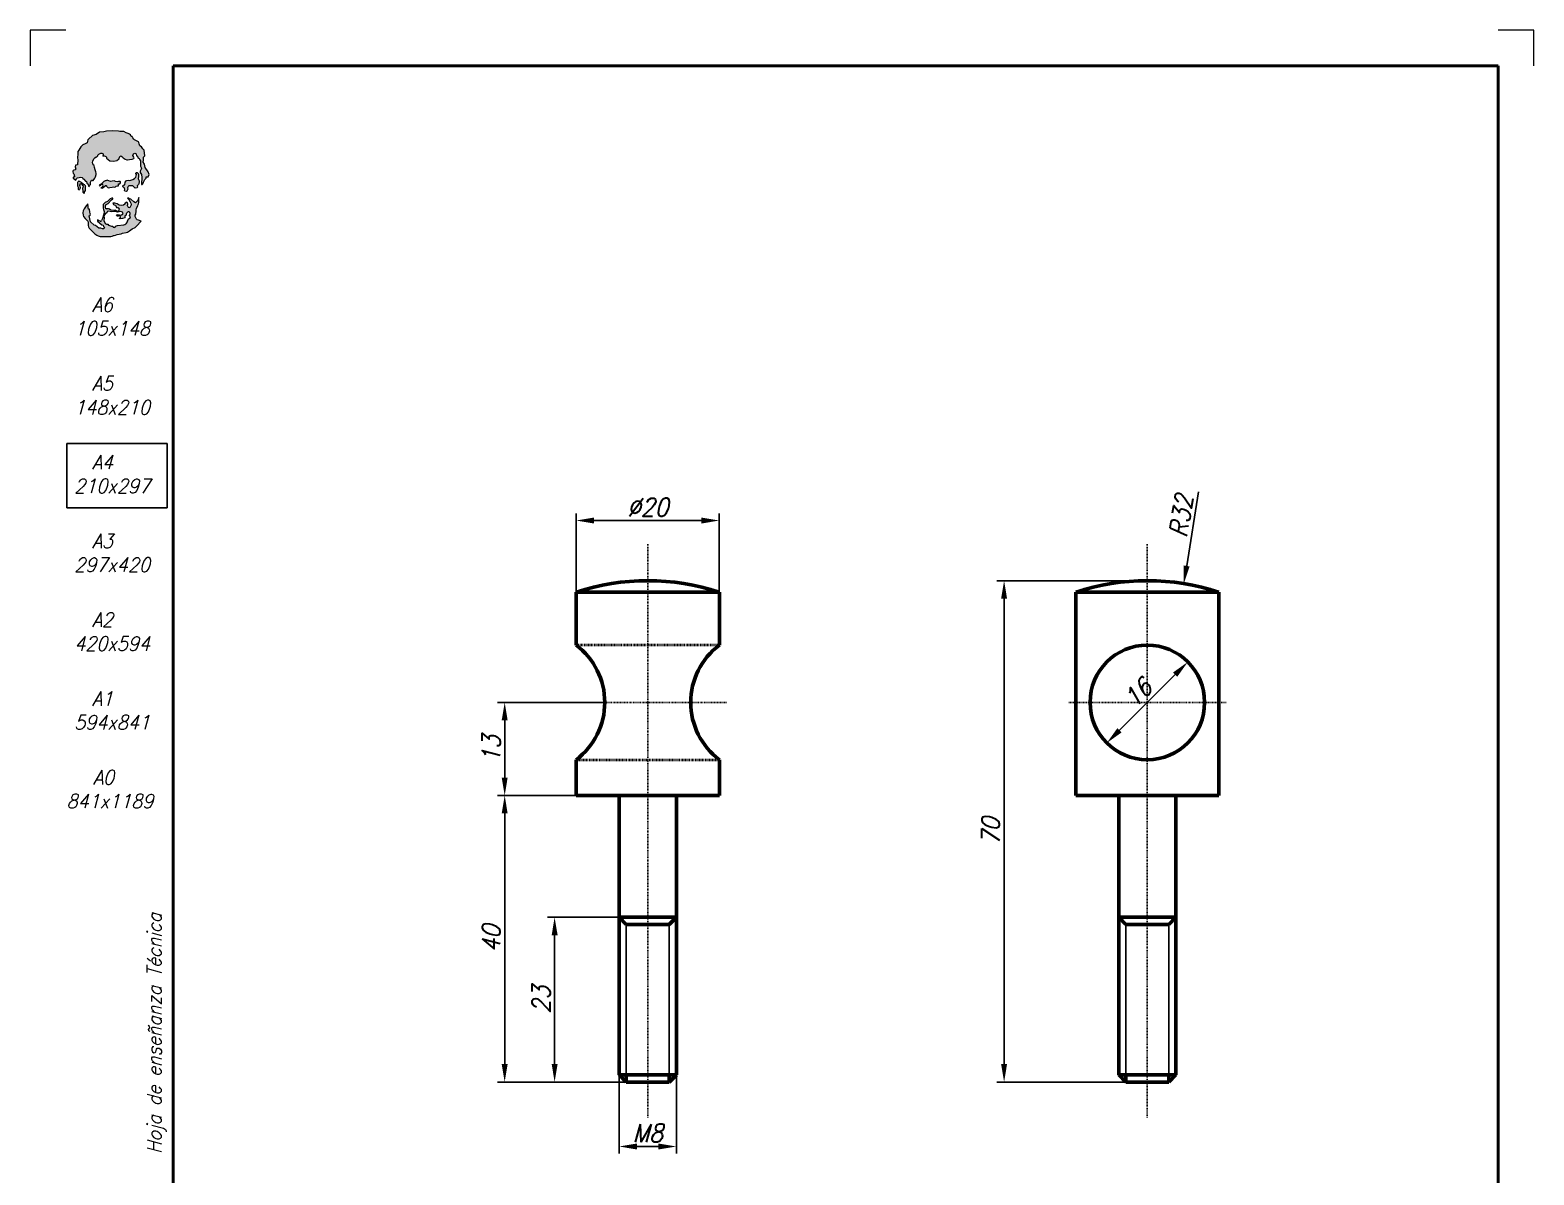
# Model space of a CAD drawing. Header units: millimetres. Extents: x 163 to 373, y -25 to 272.
# Drawn here: x 162.9 to 372.9, y 112.4 to 272.3 of the extents above; entities that cross this region are included whole.
import ezdxf
from ezdxf.enums import TextEntityAlignment as Align

# ---------------------------------------------------------------- set-up
doc = ezdxf.new("R2010")
doc.units = ezdxf.units.MM
doc.header["$LTSCALE"] = 0.0055
doc.linetypes.add('CENTER2', pattern=[28.575, 19.05, -3.175, 3.175, -3.175])
doc.linetypes.add('DASHED2', pattern=[9.525, 6.35, -3.175])
for name, color, linetype, lineweight in [('CONTINUA FINA', 7, 'Continuous', 25), ('CONTINUA GRUESA', 7, 'Continuous', 50), ('COTAS', 7, 'Continuous', 25), ('LAMINA 2', 7, 'Continuous', 25), ('LAMINA 3', 7, 'Continuous', 40), ('LAMINA 4', 7, 'Continuous', 13), ('LAMINA 5', 7, 'Continuous', 25), ('LINEA DE EJES', 7, 'CENTER2', 25), ('LINEA DE TRAZO', 7, 'DASHED2', 35)]:
    doc.layers.add(name, color=color, linetype=linetype, lineweight=lineweight)
doc.layers.add('LAMINA 1', color=7, linetype='Continuous')
doc.styles.add('Romans', font='Romans.shx')
doc.styles.add('TECNICA 2.5', font='romans.shx', dxfattribs={"width": 0.9, "oblique": 15, "height": 2.5})
doc.dimstyles.new('COTAS 2.5', dxfattribs={"dimtxt": 2.5, "dimasz": 2.5, "dimexe": 1, "dimexo": 0, "dimtad": 1, "dimtxsty": 'TECNICA 2.5', "dimcen": 2.5, "dimclrd": 256, "dimclre": 256, "dimclrt": 256, "dimadec": 0, "dimazin": 0, "dimtfac": 1, "dimtmove": 0, "dimatfit": 3, "dimfxl": 1, "dimlwd": -1, "dimlwe": -1, "dimarcsym": 0})

# ---------------------------------------------------------------- blocks, each defined once
blk = doc.blocks.new('FORMATO A4 laminas')
at = {"layer": 'LAMINA 4'}
h = blk.add_hatch(color=256, dxfattribs=at)
h.paths.add_polyline_path([(-9.66, 235.85), (-9.75, 236.1), (-9.8, 236.29), (-9.85, 236.39), (-10.04, 236.48), (-10.43, 236.68), (-10.53, 236.78), (-10.63, 236.97), (-10.73, 237.12), (-10.87, 237.16), (-10.97, 237.36), (-11.11, 237.46), (-11.31, 237.55), (-11.6, 237.65), (-11.89, 237.82), (-12.47, 237.84), (-12.67, 237.89), (-13.54, 237.94), (-14.32, 237.89), (-14.71, 237.77), (-15.29, 237.75), (-15.78, 237.41), (-16.27, 237.26), (-16.85, 236.78), (-16.95, 236.68), (-16.99, 236.48), (-17.04, 236.24), (-17.33, 236.14), (-17.63, 236), (-17.92, 235.71), (-18.21, 235.22), (-18.31, 235.03), (-18.33, 234.73), (-18.38, 234.15), (-18.31, 233.86), (-18.4, 233.18), (-18.65, 233.13), (-18.7, 232.89), (-18.6, 232.6), (-18.7, 232.5), (-18.89, 232.45), (-18.99, 232.4), (-19.04, 232.3), (-19.04, 232.21), (-18.99, 232.01), (-18.89, 231.92), (-18.79, 231.62), (-18.79, 231.53), (-18.89, 231.48), (-18.99, 231.45), (-18.99, 231.33), (-18.62, 231.06), (-18.5, 231.3), (-18.45, 231.33), (-18.36, 231.38), (-17.92, 231.45), (-17.72, 231.41), (-17.65, 231.33), (-17.63, 231.24), (-17.48, 231.19), (-17.24, 230.89), (-17.14, 230.85), (-17.07, 230.64), (-17, 230.51), (-16.85, 230.36), (-16.85, 230.19), (-16.75, 230.17), (-16.65, 230.36), (-16.56, 230.46), (-16.56, 230.75), (-16.41, 231.04), (-16.36, 231.04), (-16.27, 231.02), (-16.17, 231.02), (-15.97, 231.33), (-15.88, 231.53), (-15.78, 231.82), (-15.78, 232.01), (-15.83, 232.21), (-15.93, 232.5), (-16.02, 232.79), (-16.07, 233.08), (-16.17, 233.18), (-16.24, 233.37), (-16.27, 233.47), (-16.22, 233.76), (-16.07, 234.05), (-15.97, 234.15), (-15.78, 234.3), (-15.68, 234.3), (-15.56, 234.44), (-15.56, 234.54), (-15.39, 234.69), (-15.29, 234.73), (-15.1, 234.81), (-15, 234.83), (-14.81, 234.73), (-14.81, 234.54), (-14.83, 234.39), (-14.61, 234.44), (-14.42, 234.35), (-14.32, 234.25), (-14.32, 234.1), (-13.84, 233.76), (-13.35, 233.71), (-12.86, 233.81), (-12.77, 233.86), (-12.57, 234.03), (-12.52, 234.25), (-12.47, 234.35), (-12.33, 234.44), (-12.18, 234.35), (-11.99, 234.15), (-11.7, 233.96), (-11.5, 233.88), (-11.41, 233.86), (-11.11, 233.91), (-10.73, 233.96), (-10.53, 234.05), (-10.48, 234.15), (-10.53, 234.25), (-10.65, 234.49), (-10.58, 234.73), (-10.39, 234.83), (-10.19, 234.73), (-10.14, 234.44), (-10, 234.39), (-9.95, 234.15), (-9.75, 234.05), (-9.66, 233.86), (-9.56, 233.76), (-9.56, 232.98), (-9.49, 232.79), (-9.46, 232.69), (-9.53, 232.5), (-9.61, 232.3), (-9.61, 232.11), (-9.46, 231.82), (-9.41, 231.43), (-9.46, 230.55), (-9.44, 230.46), (-9.36, 230.46), (-9.27, 230.55), (-9.17, 230.75), (-8.98, 231.14), (-8.88, 231.24), (-8.81, 231.33), (-8.78, 231.5), (-8.68, 231.53), (-8.49, 231.53), (-8.39, 231.82), (-8.49, 232.21), (-8.93, 232.79), (-9.02, 233.28), (-9.24, 233.67), (-9.17, 233.76), (-9.17, 234.25), (-8.98, 234.44), (-9.07, 235.22), (-9.27, 235.41), (-9.46, 235.71)])
h.paths.add_polyline_path([(-17.29, 230.12), (-17.26, 230.2), (-17.34, 230.37), (-17.43, 230.41), (-17.53, 230.48), (-17.63, 230.6), (-17.72, 230.63), (-17.82, 230.7), (-17.92, 230.75), (-18.02, 230.8), (-18.04, 230.86), (-18.11, 230.89), (-18.21, 230.89, 0.414214), (-18.31, 230.8), (-18.31, 230.21), (-18.23, 230.02), (-18.23, 229.73), (-18.21, 229.63), (-18.11, 229.73), (-18.04, 229.83), (-18.02, 229.92), (-18.02, 230.02), (-18.06, 230.21), (-18.04, 230.26), (-18.03, 230.36), (-18.04, 230.41), (-17.96, 230.51), (-17.77, 230.51), (-17.63, 230.31), (-17.53, 230.21), (-17.61, 229.95), (-17.64, 229.78), (-17.63, 229.73), (-17.58, 229.63), (-17.58, 229.34), (-17.43, 229.19), (-17.43, 229.44), (-17.33, 229.53), (-17.33, 229.73), (-17.29, 229.83)])
h.paths.add_polyline_path([(-12.67, 230.55), (-12.47, 230.55), (-12.38, 230.65), (-12.38, 230.8, 0.414214), (-12.43, 230.85), (-12.67, 230.85), (-12.86, 230.82), (-13.06, 230.85), (-13.25, 230.94), (-13.54, 230.92), (-13.79, 230.85), (-13.98, 230.94), (-14.13, 231.02), (-14.22, 231.04), (-14.32, 231.02), (-14.42, 230.97), (-14.52, 230.94), (-14.71, 230.85), (-14.86, 230.7), (-15.17, 230.46), (-15.34, 230.36), (-15.29, 230.26), (-15.13, 230.41, -1.086319), (-14.9, 230.1), (-15.1, 229.97), (-14.9, 229.95), (-14.81, 230), (-14.51, 230.23, -0.461268), (-14.29, 230.19), (-14.22, 230.07), (-14.13, 230), (-14.03, 229.97), (-13.84, 230.02), (-13.54, 230.07), (-13.35, 230.12), (-13.16, 230.07), (-13.06, 230.12), (-12.96, 230.21), (-12.77, 230.24), (-12.67, 230.26)])
h.paths.add_polyline_path([(-9.75, 230.85), (-9.75, 230.94), (-9.85, 231.14), (-9.9, 231.28), (-9.85, 231.53), (-9.87, 231.72), (-9.85, 231.92), (-10.04, 232.11), (-10.14, 232.11), (-10.24, 232.04), (-10.24, 231.96), (-10.14, 231.82), (-10.24, 231.48), (-10.43, 231.28), (-10.63, 231.14), (-10.92, 231.04), (-11.11, 231.02), (-11.31, 231.04), (-11.5, 230.99), (-11.6, 230.94), (-11.7, 230.75), (-11.79, 230.41), (-11.99, 230.36), (-12.06, 230.21), (-11.99, 230.07), (-11.84, 229.97), (-11.79, 229.78), (-11.82, 229.58), (-11.75, 229.49), (-11.6, 229.44), (-11.5, 229.49), (-11.36, 229.78), (-11.38, 229.97), (-11.31, 230.17), (-11.21, 230.26), (-10.63, 230.26), (-10.31, 229.95), (-10.04, 229.97), (-10.02, 230.07), (-10.04, 230.26), (-9.95, 230.36), (-9.85, 230.46), (-9.83, 230.55)])
h.paths.add_polyline_path([(-10.14, 227.15), (-9.95, 227.44), (-9.92, 227.64), (-9.85, 227.74), (-9.83, 227.93), (-9.8, 228.22), (-9.8, 228.61), (-9.95, 228.22), (-10.14, 228.03), (-10.29, 227.88), (-10.53, 228.03), (-10.92, 228.37), (-11.11, 228.46), (-11.21, 228.51), (-11.41, 228.51), (-11.26, 228.42), (-11.02, 228.03), (-10.92, 227.83), (-10.9, 227.64), (-10.94, 227.44, -1), (-11.38, 227.44), (-11.36, 227.71, 0.137555), (-11.37, 227.76), (-11.38, 227.78), (-11.41, 227.87, 0.593772), (-11.62, 227.91), (-11.79, 227.69), (-11.94, 227.54), (-12.28, 227.49), (-12.57, 227.54), (-12.86, 227.74), (-13.16, 227.81), (-13.45, 227.83), (-13.35, 227.64), (-13.25, 227.59), (-13.06, 227.54), (-12.91, 227.25), (-12.84, 227.23), (-12.71, 227.19, -1.19544), (-12.9, 226.76), (-13.06, 226.86), (-13.35, 226.81), (-13.74, 226.86), (-13.93, 227.01), (-14.03, 227.06), (-14.32, 227.06, -0.414214), (-14.52, 227.25), (-14.52, 227.44, -0.302776), (-14.4, 227.62), (-14.13, 227.74), (-13.64, 228.32), (-13.45, 228.42), (-13.45, 228.51), (-13.59, 228.51), (-13.81, 228.42), (-14.18, 228.05), (-14.52, 227.93), (-14.71, 227.74), (-14.78, 227.64), (-14.81, 227.44), (-14.81, 227.15), (-14.76, 226.96), (-14.66, 226.67), (-14.71, 226.28), (-14.9, 225.69), (-14.95, 225.6), (-15.01, 225.43, -0.314197), (-15.2, 225.31), (-15.39, 225.35), (-15.59, 225.5), (-15.59, 225.31), (-15, 224.82), (-14.81, 224.77), (-14.73, 224.58), (-14.61, 224.43), (-14.71, 224.24), (-14.9, 224.24), (-15.1, 224.33), (-15.39, 224.33), (-15.88, 224.72), (-16.07, 224.77), (-16.56, 225.21), (-16.75, 226.08), (-16.61, 226.18), (-16.56, 226.28), (-16.61, 226.38), (-16.65, 226.57), (-16.7, 227.01), (-16.85, 227.01), (-16.9, 227.25), (-16.9, 227.44), (-16.95, 227.54), (-16.95, 227.74), (-17.19, 227.44), (-17.43, 227.06), (-17.58, 226.76), (-17.63, 226.47), (-17.6, 226.18), (-17.53, 225.99), (-17.33, 225.69), (-17.14, 225.5), (-16.95, 225.31), (-16.87, 225.21), (-16.87, 224.72), (-16.85, 224.53), (-16.75, 224.33), (-16.46, 224.04), (-15.97, 223.56), (-15.68, 223.36), (-15.49, 223.26), (-15.2, 223.17), (-13.74, 223.17), (-13.54, 223.22), (-13.35, 223.31), (-13.25, 223.31), (-13.06, 223.36), (-12.86, 223.46), (-12.57, 223.51), (-12.28, 223.56), (-12.09, 223.65), (-11.6, 223.75), (-11.41, 223.8), (-11.11, 223.95), (-10.73, 224.24), (-10.34, 224.43), (-10.04, 224.72), (-9.56, 225.21), (-9.51, 225.31), (-9.85, 225.45), (-10.04, 225.5), (-10.14, 225.6), (-10.24, 225.79), (-10.34, 225.99), (-10.34, 226.18), (-10.24, 226.28), (-10.24, 226.47), (-10.19, 226.57), (-10.19, 226.86)])
h.paths.add_polyline_path([(-11.05, 226.26), (-11.11, 226.13), (-10.97, 225.94), (-11.02, 225.79), (-11.26, 225.65), (-11.41, 225.31), (-11.65, 224.95, -0.247734), (-11.89, 224.82), (-12.77, 224.72), (-13.06, 224.63, -1), (-13.45, 224.63), (-13.64, 224.63), (-14.03, 224.77), (-14.13, 224.89), (-14.32, 224.89), (-14.52, 225.01), (-14.71, 225.4), (-14.66, 225.79), (-14.71, 226.08), (-14.52, 226.33), (-14.27, 226.47), (-14.22, 226.67), (-14.03, 226.72), (-13.64, 226.62), (-13.25, 226.67), (-13.06, 226.67), (-12.77, 226.57), (-12.57, 226.62), (-12.38, 226.67), (-12.23, 226.62, -1), (-12.23, 226.18), (-12.77, 226.23), (-12.91, 226.08), (-12.84, 226.06), (-12.77, 226.05), (-12.7, 226.06), (-12.63, 226.08, -1.15301), (-12.57, 225.69), (-12.38, 225.65), (-12.09, 225.69), (-11.79, 225.79), (-11.75, 225.94), (-11.79, 226.03), (-11.6, 226.18), (-11.49, 226.47, -1.055127)], flags=16)
at = {"layer": 'LAMINA 2', "color": 7}
for p, q in [((-5.85, 194.27), (-19.85, 194.27)), ((-19.85, 194.27), (-19.85, 185.27)), ((-5.85, 185.27), (-5.85, 194.27)), ((-19.85, 185.27), (-5.85, 185.27))]:
    blk.add_line(p, q, dxfattribs=at)
at = {"layer": 'LAMINA 3'}
for p, q in [((-5, 247), (-5, -40)), ((180, 247), (-5, 247)), ((180, -40), (180, 247))]:
    blk.add_line(p, q, dxfattribs=at)
at = {"layer": 'LAMINA 4'}
for p, q in [((-20, 252), (-25, 252)), ((-25, 252), (-25, 247)), ((185, 252), (180, 252)), ((185, 247), (185, 252)), ((-15.78, 237.41), (-16.27, 237.26)), ((-15.29, 237.75), (-15.78, 237.41)), ((-14.71, 237.77), (-15.29, 237.75)), ((-14.32, 237.89), (-14.71, 237.77)), ((-13.54, 237.94), (-14.32, 237.89)), ((-12.67, 237.89), (-13.54, 237.94)), ((-12.47, 237.84), (-12.67, 237.89)), ((-11.89, 237.82), (-12.47, 237.84)), ((-11.6, 237.65), (-11.89, 237.82)), ((-11.31, 237.55), (-11.6, 237.65)), ((-11.11, 237.46), (-11.31, 237.55)), ((-10.97, 237.36), (-11.11, 237.46)), ((-10.87, 237.16), (-10.97, 237.36)), ((-18.21, 235.22), (-18.31, 235.03)), ((-17.92, 235.71), (-18.21, 235.22)), ((-17.63, 236), (-17.92, 235.71)), ((-17.33, 236.14), (-17.63, 236)), ((-17.04, 236.24), (-17.33, 236.14)), ((-16.99, 236.48), (-17.04, 236.24)), ((-16.95, 236.68), (-16.99, 236.48)), ((-16.85, 236.78), (-16.95, 236.68)), ((-16.27, 237.26), (-16.85, 236.78)), ((-10.73, 237.12), (-10.87, 237.16)), ((-10.63, 236.97), (-10.73, 237.12)), ((-10.53, 236.78), (-10.63, 236.97)), ((-10.43, 236.68), (-10.53, 236.78)), ((-10.04, 236.48), (-10.43, 236.68)), ((-9.85, 236.39), (-10.04, 236.48)), ((-9.8, 236.29), (-9.85, 236.39)), ((-9.75, 236.1), (-9.8, 236.29)), ((-9.66, 235.85), (-9.75, 236.1)), ((-9.46, 235.71), (-9.66, 235.85)), ((-9.27, 235.41), (-9.46, 235.71)), ((-9.07, 235.22), (-9.27, 235.41)), ((-8.98, 234.44), (-9.07, 235.22)), ((-18.65, 233.13), (-18.7, 232.89)), ((-18.4, 233.18), (-18.65, 233.13)), ((-18.31, 233.86), (-18.4, 233.18)), ((-18.33, 234.73), (-18.38, 234.15)), ((-18.38, 234.15), (-18.31, 233.86)), ((-18.31, 235.03), (-18.33, 234.73)), ((-16.27, 233.47), (-16.22, 233.76)), ((-16.24, 233.37), (-16.27, 233.47)), ((-16.17, 233.18), (-16.24, 233.37)), ((-16.22, 233.76), (-16.07, 234.05)), ((-16.07, 233.08), (-16.17, 233.18)), ((-16.07, 234.05), (-15.97, 234.15)), ((-15.97, 234.15), (-15.78, 234.3)), ((-15.78, 234.3), (-15.68, 234.3)), ((-15.68, 234.3), (-15.56, 234.44)), ((-15.56, 234.54), (-15.39, 234.69)), ((-15.56, 234.44), (-15.56, 234.54)), ((-15.39, 234.69), (-15.29, 234.73)), ((-15.29, 234.73), (-15.1, 234.81)), ((-15.1, 234.81), (-15, 234.83)), ((-15, 234.83), (-14.81, 234.73)), ((-14.81, 234.54), (-14.83, 234.39)), ((-14.83, 234.39), (-14.61, 234.44)), ((-14.81, 234.73), (-14.81, 234.54)), ((-14.61, 234.44), (-14.42, 234.35)), ((-14.42, 234.35), (-14.32, 234.25)), ((-14.32, 234.25), (-14.32, 234.1)), ((-14.32, 234.1), (-13.84, 233.76)), ((-13.84, 233.76), (-13.35, 233.71)), ((-13.35, 233.71), (-12.86, 233.81)), ((-12.86, 233.81), (-12.77, 233.86)), ((-12.77, 233.86), (-12.57, 234.03)), ((-12.57, 234.03), (-12.52, 234.25)), ((-12.52, 234.25), (-12.47, 234.35)), ((-12.47, 234.35), (-12.33, 234.44)), ((-12.33, 234.44), (-12.18, 234.35)), ((-12.18, 234.35), (-11.99, 234.15)), ((-11.99, 234.15), (-11.7, 233.96)), ((-11.7, 233.96), (-11.5, 233.88)), ((-11.5, 233.88), (-11.41, 233.86)), ((-11.41, 233.86), (-11.11, 233.91)), ((-11.11, 233.91), (-10.73, 233.96)), ((-10.73, 233.96), (-10.53, 234.05)), ((-10.65, 234.49), (-10.58, 234.73)), ((-10.53, 234.25), (-10.65, 234.49)), ((-10.58, 234.73), (-10.39, 234.83)), ((-10.48, 234.15), (-10.53, 234.25)), ((-10.53, 234.05), (-10.48, 234.15)), ((-10.39, 234.83), (-10.19, 234.73)), ((-10.19, 234.73), (-10.14, 234.44)), ((-10.14, 234.44), (-10, 234.39)), ((-10, 234.39), (-9.95, 234.15)), ((-9.95, 234.15), (-9.75, 234.05)), ((-9.75, 234.05), (-9.66, 233.86)), ((-9.66, 233.86), (-9.56, 233.76)), ((-9.56, 233.76), (-9.56, 232.98)), ((-9.24, 233.67), (-9.17, 233.76)), ((-9.02, 233.28), (-9.24, 233.67)), ((-9.17, 234.25), (-8.98, 234.44)), ((-9.17, 233.76), (-9.17, 234.25)), ((-8.93, 232.79), (-9.02, 233.28)), ((-18.99, 232.4), (-19.04, 232.3)), ((-19.04, 232.3), (-19.04, 232.21)), ((-19.04, 232.21), (-18.99, 232.01)), ((-18.89, 232.45), (-18.99, 232.4)), ((-18.99, 232.01), (-18.89, 231.92)), ((-18.89, 231.48), (-18.99, 231.45)), ((-18.99, 231.45), (-18.99, 231.33)), ((-18.99, 231.33), (-18.62, 231.06)), ((-18.7, 232.5), (-18.89, 232.45)), ((-18.89, 231.92), (-18.79, 231.62)), ((-18.79, 231.53), (-18.89, 231.48)), ((-18.79, 231.62), (-18.79, 231.53)), ((-18.7, 232.89), (-18.6, 232.6)), ((-18.6, 232.6), (-18.7, 232.5)), ((-18.62, 231.06), (-18.5, 231.3)), ((-18.5, 231.3), (-18.45, 231.33)), ((-18.45, 231.33), (-18.36, 231.38)), ((-18.36, 231.38), (-17.92, 231.45)), ((-17.92, 231.45), (-17.72, 231.41)), ((-17.72, 231.41), (-17.65, 231.33)), ((-17.65, 231.33), (-17.63, 231.24)), ((-17.63, 231.24), (-17.48, 231.19)), ((-17.48, 231.19), (-17.24, 230.89)), ((-16.56, 230.75), (-16.41, 231.04)), ((-16.41, 231.04), (-16.36, 231.04)), ((-16.36, 231.04), (-16.27, 231.02)), ((-16.27, 231.02), (-16.17, 231.02)), ((-16.17, 231.02), (-15.97, 231.33)), ((-16.02, 232.79), (-16.07, 233.08)), ((-15.93, 232.5), (-16.02, 232.79)), ((-15.97, 231.33), (-15.88, 231.53)), ((-15.83, 232.21), (-15.93, 232.5)), ((-15.88, 231.53), (-15.78, 231.82)), ((-15.78, 232.01), (-15.83, 232.21)), ((-15.78, 231.82), (-15.78, 232.01)), ((-14.32, 231.02), (-14.42, 230.97)), ((-14.22, 231.04), (-14.32, 231.02)), ((-14.13, 231.02), (-14.22, 231.04)), ((-13.98, 230.94), (-14.13, 231.02)), ((-11.5, 230.99), (-11.31, 231.04)), ((-11.31, 231.04), (-11.11, 231.02)), ((-11.11, 231.02), (-10.92, 231.04)), ((-10.92, 231.04), (-10.63, 231.14)), ((-10.63, 231.14), (-10.43, 231.28)), ((-10.43, 231.28), (-10.24, 231.48)), ((-10.24, 232.04), (-10.14, 232.11)), ((-10.24, 231.96), (-10.24, 232.04)), ((-10.14, 231.82), (-10.24, 231.96)), ((-10.24, 231.48), (-10.14, 231.82)), ((-10.14, 232.11), (-10.04, 232.11)), ((-10.04, 232.11), (-9.85, 231.92)), ((-9.85, 231.53), (-9.9, 231.28)), ((-9.9, 231.28), (-9.85, 231.14)), ((-9.85, 231.92), (-9.87, 231.72)), ((-9.87, 231.72), (-9.85, 231.53)), ((-9.85, 231.14), (-9.75, 230.94)), ((-9.53, 232.5), (-9.61, 232.3)), ((-9.61, 232.3), (-9.61, 232.11)), ((-9.61, 232.11), (-9.46, 231.82)), ((-9.56, 232.98), (-9.49, 232.79)), ((-9.46, 232.69), (-9.53, 232.5)), ((-9.49, 232.79), (-9.46, 232.69)), ((-9.46, 231.82), (-9.41, 231.43)), ((-9.41, 231.43), (-9.46, 230.55)), ((-9.17, 230.75), (-8.98, 231.14)), ((-8.98, 231.14), (-8.88, 231.24)), ((-8.49, 232.21), (-8.93, 232.79)), ((-8.88, 231.24), (-8.81, 231.33)), ((-8.81, 231.33), (-8.78, 231.5)), ((-8.78, 231.5), (-8.68, 231.53)), ((-8.68, 231.53), (-8.49, 231.53)), ((-8.39, 231.82), (-8.49, 232.21)), ((-8.49, 231.53), (-8.39, 231.82)), ((-18.31, 230.21), (-18.31, 230.8)), ((-18.23, 230.02), (-18.31, 230.21)), ((-18.23, 229.73), (-18.23, 230.02)), ((-18.21, 229.63), (-18.23, 229.73)), ((-18.21, 230.89), (-18.11, 230.89)), ((-18.11, 229.73), (-18.21, 229.63)), ((-18.04, 230.86), (-18.11, 230.89)), ((-18.04, 229.83), (-18.11, 229.73)), ((-18.04, 230.26), (-18.06, 230.21)), ((-18.06, 230.21), (-18.02, 230.02)), ((-18.02, 230.8), (-18.04, 230.86)), ((-18.04, 230.41), (-17.96, 230.51)), ((-18.04, 230.41), (-18.03, 230.36)), ((-18.04, 230.26), (-18.03, 230.36)), ((-18.02, 229.92), (-18.04, 229.83)), ((-17.92, 230.75), (-18.02, 230.8)), ((-18.02, 230.02), (-18.02, 229.92)), ((-17.77, 230.51), (-17.96, 230.51)), ((-17.82, 230.7), (-17.92, 230.75)), ((-17.72, 230.63), (-17.82, 230.7)), ((-17.63, 230.31), (-17.77, 230.51)), ((-17.63, 230.6), (-17.72, 230.63)), ((-17.64, 229.78), (-17.61, 229.95)), ((-17.63, 229.73), (-17.64, 229.78)), ((-17.63, 230.6), (-17.53, 230.48)), ((-17.53, 230.21), (-17.63, 230.31)), ((-17.58, 229.63), (-17.63, 229.73)), ((-17.61, 229.95), (-17.53, 230.21)), ((-17.58, 229.34), (-17.58, 229.63)), ((-17.43, 229.19), (-17.58, 229.34)), ((-17.43, 230.41), (-17.53, 230.48)), ((-17.34, 230.37), (-17.43, 230.41)), ((-17.33, 229.53), (-17.43, 229.44)), ((-17.43, 229.44), (-17.43, 229.19)), ((-17.34, 230.37), (-17.26, 230.2)), ((-17.29, 229.83), (-17.33, 229.73)), ((-17.33, 229.73), (-17.33, 229.53)), ((-17.26, 230.2), (-17.29, 230.12)), ((-17.29, 230.12), (-17.29, 229.83)), ((-17.24, 230.89), (-17.14, 230.85)), ((-17.14, 230.85), (-17.07, 230.64)), ((-17.07, 230.64), (-17, 230.51)), ((-17, 230.51), (-16.85, 230.36)), ((-16.85, 230.36), (-16.85, 230.19)), ((-16.85, 230.19), (-16.75, 230.17)), ((-16.75, 230.17), (-16.65, 230.36)), ((-16.65, 230.36), (-16.56, 230.46)), ((-16.56, 230.46), (-16.56, 230.75)), ((-15.17, 230.46), (-15.34, 230.36)), ((-15.34, 230.36), (-15.29, 230.26)), ((-15.29, 230.26), (-15.13, 230.41)), ((-15.17, 230.46), (-14.86, 230.7)), ((-15.1, 229.97), (-14.9, 230.1)), ((-15.1, 229.97), (-14.9, 229.95)), ((-14.9, 229.95), (-14.81, 230)), ((-14.71, 230.85), (-14.86, 230.7)), ((-14.81, 230), (-14.51, 230.23)), ((-14.52, 230.94), (-14.71, 230.85)), ((-14.42, 230.97), (-14.52, 230.94)), ((-14.22, 230.07), (-14.29, 230.19)), ((-14.22, 230.07), (-14.13, 230)), ((-14.13, 230), (-14.03, 229.97)), ((-14.03, 229.97), (-13.84, 230.02)), ((-13.79, 230.85), (-13.98, 230.94)), ((-13.84, 230.02), (-13.54, 230.07)), ((-13.54, 230.92), (-13.79, 230.85)), ((-13.25, 230.94), (-13.54, 230.92)), ((-13.54, 230.07), (-13.35, 230.12)), ((-13.35, 230.12), (-13.16, 230.07)), ((-13.06, 230.85), (-13.25, 230.94)), ((-13.16, 230.07), (-13.06, 230.12)), ((-12.86, 230.82), (-13.06, 230.85)), ((-13.06, 230.12), (-12.96, 230.21)), ((-12.96, 230.21), (-12.77, 230.24)), ((-12.67, 230.85), (-12.86, 230.82)), ((-12.77, 230.24), (-12.67, 230.26)), ((-12.43, 230.85), (-12.67, 230.85)), ((-12.67, 230.26), (-12.67, 230.55)), ((-12.67, 230.55), (-12.47, 230.55)), ((-12.47, 230.55), (-12.38, 230.65)), ((-12.38, 230.65), (-12.38, 230.8)), ((-12.06, 230.21), (-11.99, 230.36)), ((-11.99, 230.07), (-12.06, 230.21)), ((-11.99, 230.36), (-11.79, 230.41)), ((-11.84, 229.97), (-11.99, 230.07)), ((-11.79, 229.78), (-11.84, 229.97)), ((-11.82, 229.58), (-11.79, 229.78)), ((-11.75, 229.49), (-11.82, 229.58)), ((-11.79, 230.41), (-11.7, 230.75)), ((-11.6, 229.44), (-11.75, 229.49)), ((-11.7, 230.75), (-11.6, 230.94)), ((-11.6, 230.94), (-11.5, 230.99)), ((-11.5, 229.49), (-11.6, 229.44)), ((-11.36, 229.78), (-11.5, 229.49)), ((-11.31, 230.17), (-11.38, 229.97)), ((-11.38, 229.97), (-11.36, 229.78)), ((-11.21, 230.26), (-11.31, 230.17)), ((-10.63, 230.26), (-11.21, 230.26)), ((-10.31, 229.95), (-10.63, 230.26)), ((-10.04, 229.97), (-10.31, 229.95)), ((-9.95, 230.36), (-10.04, 230.26)), ((-10.04, 230.26), (-10.02, 230.07)), ((-10.02, 230.07), (-10.04, 229.97)), ((-9.85, 230.46), (-9.95, 230.36)), ((-9.83, 230.55), (-9.85, 230.46)), ((-9.75, 230.85), (-9.83, 230.55)), ((-9.75, 230.94), (-9.75, 230.85)), ((-9.46, 230.55), (-9.44, 230.46)), ((-9.44, 230.46), (-9.36, 230.46)), ((-9.36, 230.46), (-9.27, 230.55)), ((-9.27, 230.55), (-9.17, 230.75)), ((-17.43, 227.06), (-17.58, 226.76)), ((-17.19, 227.44), (-17.43, 227.06)), ((-16.95, 227.74), (-17.19, 227.44)), ((-16.95, 227.54), (-16.95, 227.74)), ((-16.9, 227.44), (-16.95, 227.54)), ((-16.9, 227.25), (-16.9, 227.44)), ((-16.85, 227.01), (-16.9, 227.25)), ((-16.7, 227.01), (-16.85, 227.01)), ((-16.65, 226.57), (-16.7, 227.01)), ((-14.78, 227.64), (-14.81, 227.44)), ((-14.81, 227.44), (-14.81, 227.15)), ((-14.81, 227.15), (-14.76, 226.96)), ((-14.71, 227.74), (-14.78, 227.64)), ((-14.76, 226.96), (-14.66, 226.67)), ((-14.52, 227.93), (-14.71, 227.74)), ((-14.18, 228.05), (-14.52, 227.93)), ((-14.52, 227.44), (-14.52, 227.25)), ((-14.13, 227.74), (-14.4, 227.62)), ((-14.03, 227.06), (-14.32, 227.06)), ((-13.81, 228.42), (-14.18, 228.05)), ((-14.13, 227.74), (-13.64, 228.32)), ((-13.93, 227.01), (-14.03, 227.06)), ((-13.74, 226.86), (-13.93, 227.01)), ((-13.59, 228.51), (-13.81, 228.42)), ((-13.35, 226.81), (-13.74, 226.86)), ((-13.64, 228.32), (-13.45, 228.42)), ((-13.45, 228.51), (-13.59, 228.51)), ((-13.45, 228.42), (-13.45, 228.51)), ((-13.16, 227.81), (-13.45, 227.83)), ((-13.45, 227.83), (-13.35, 227.64)), ((-13.35, 227.64), (-13.25, 227.59)), ((-13.06, 226.86), (-13.35, 226.81)), ((-13.25, 227.59), (-13.06, 227.54)), ((-12.86, 227.74), (-13.16, 227.81)), ((-13.06, 227.54), (-12.91, 227.25)), ((-13.06, 226.86), (-12.9, 226.76)), ((-12.91, 227.25), (-12.84, 227.23)), ((-12.57, 227.54), (-12.86, 227.74)), ((-12.84, 227.23), (-12.71, 227.19)), ((-12.28, 227.49), (-12.57, 227.54)), ((-11.94, 227.54), (-12.28, 227.49)), ((-11.79, 227.69), (-11.94, 227.54)), ((-11.79, 227.69), (-11.62, 227.91)), ((-11.21, 228.51), (-11.41, 228.51)), ((-11.41, 228.51), (-11.26, 228.42)), ((-11.38, 227.78), (-11.41, 227.87)), ((-11.37, 227.76), (-11.38, 227.78)), ((-11.38, 227.44), (-11.36, 227.71)), ((-11.26, 228.42), (-11.02, 228.03)), ((-11.11, 228.46), (-11.21, 228.51)), ((-10.92, 228.37), (-11.11, 228.46)), ((-11.02, 228.03), (-10.92, 227.83)), ((-10.9, 227.64), (-10.94, 227.44)), ((-10.53, 228.03), (-10.92, 228.37)), ((-10.92, 227.83), (-10.9, 227.64)), ((-10.29, 227.88), (-10.53, 228.03)), ((-10.14, 228.03), (-10.29, 227.88)), ((-10.19, 226.86), (-10.14, 227.15)), ((-10.19, 226.57), (-10.19, 226.86)), ((-9.95, 228.22), (-10.14, 228.03)), ((-10.14, 227.15), (-9.95, 227.44)), ((-9.8, 228.61), (-9.95, 228.22)), ((-9.95, 227.44), (-9.92, 227.64)), ((-9.92, 227.64), (-9.85, 227.74)), ((-9.85, 227.74), (-9.83, 227.93)), ((-9.83, 227.93), (-9.8, 228.22)), ((-9.8, 228.22), (-9.8, 228.61)), ((-17.58, 226.76), (-17.63, 226.47)), ((-17.63, 226.47), (-17.6, 226.18)), ((-17.6, 226.18), (-17.53, 225.99)), ((-17.53, 225.99), (-17.33, 225.69)), ((-17.33, 225.69), (-17.14, 225.5)), ((-17.14, 225.5), (-16.95, 225.31)), ((-16.95, 225.31), (-16.87, 225.21)), ((-16.87, 225.21), (-16.87, 224.72)), ((-16.87, 224.72), (-16.85, 224.53)), ((-16.75, 226.08), (-16.61, 226.18)), ((-16.56, 225.21), (-16.75, 226.08)), ((-16.61, 226.38), (-16.65, 226.57)), ((-16.56, 226.28), (-16.61, 226.38)), ((-16.61, 226.18), (-16.56, 226.28)), ((-16.07, 224.77), (-16.56, 225.21)), ((-15.88, 224.72), (-16.07, 224.77)), ((-15.39, 224.33), (-15.88, 224.72)), ((-15.39, 225.35), (-15.59, 225.5)), ((-15.59, 225.5), (-15.59, 225.31)), ((-15.59, 225.31), (-15, 224.82)), ((-15.2, 225.31), (-15.39, 225.35)), ((-14.95, 225.6), (-15.01, 225.43)), ((-15, 224.82), (-14.81, 224.77)), ((-14.9, 225.69), (-14.95, 225.6)), ((-14.71, 226.28), (-14.9, 225.69)), ((-14.81, 224.77), (-14.73, 224.58)), ((-14.66, 226.67), (-14.71, 226.28)), ((-14.52, 226.33), (-14.71, 226.08)), ((-14.71, 226.08), (-14.66, 225.79)), ((-14.66, 225.79), (-14.71, 225.4)), ((-14.71, 225.4), (-14.52, 225.01)), ((-14.27, 226.47), (-14.52, 226.33)), ((-14.52, 225.01), (-14.32, 224.89)), ((-14.32, 224.89), (-14.13, 224.89)), ((-14.22, 226.67), (-14.27, 226.47)), ((-14.03, 226.72), (-14.22, 226.67)), ((-14.13, 224.89), (-14.03, 224.77)), ((-13.64, 226.62), (-14.03, 226.72)), ((-14.03, 224.77), (-13.64, 224.63)), ((-13.25, 226.67), (-13.64, 226.62)), ((-13.06, 226.67), (-13.25, 226.67)), ((-12.77, 226.57), (-13.06, 226.67)), ((-13.06, 224.63), (-12.77, 224.72)), ((-12.91, 226.08), (-12.77, 226.23)), ((-12.84, 226.06), (-12.91, 226.08)), ((-12.84, 226.06), (-12.77, 226.05)), ((-12.57, 226.62), (-12.77, 226.57)), ((-12.77, 226.23), (-12.23, 226.18)), ((-12.77, 226.05), (-12.7, 226.06)), ((-12.77, 224.72), (-11.89, 224.82)), ((-12.7, 226.06), (-12.63, 226.08)), ((-12.38, 226.67), (-12.57, 226.62)), ((-12.38, 225.65), (-12.57, 225.69)), ((-12.23, 226.62), (-12.38, 226.67)), ((-12.09, 225.69), (-12.38, 225.65)), ((-11.79, 225.79), (-12.09, 225.69)), ((-11.6, 226.18), (-11.79, 226.03)), ((-11.79, 226.03), (-11.75, 225.94)), ((-11.75, 225.94), (-11.79, 225.79)), ((-11.41, 225.31), (-11.65, 224.95)), ((-11.6, 226.18), (-11.49, 226.47)), ((-11.41, 225.31), (-11.26, 225.65)), ((-11.26, 225.65), (-11.02, 225.79)), ((-11.11, 226.13), (-11.05, 226.26)), ((-10.97, 225.94), (-11.11, 226.13)), ((-11.02, 225.79), (-10.97, 225.94)), ((-10.34, 226.18), (-10.24, 226.28)), ((-10.34, 225.99), (-10.34, 226.18)), ((-10.24, 225.79), (-10.34, 225.99)), ((-10.34, 224.43), (-10.04, 224.72)), ((-10.24, 226.47), (-10.19, 226.57)), ((-10.24, 226.28), (-10.24, 226.47)), ((-10.14, 225.6), (-10.24, 225.79)), ((-10.04, 225.5), (-10.14, 225.6)), ((-9.85, 225.45), (-10.04, 225.5)), ((-10.04, 224.72), (-9.56, 225.21)), ((-9.51, 225.31), (-9.85, 225.45)), ((-9.56, 225.21), (-9.51, 225.31)), ((-16.85, 224.53), (-16.75, 224.33)), ((-16.75, 224.33), (-16.46, 224.04)), ((-16.46, 224.04), (-15.97, 223.56)), ((-15.97, 223.56), (-15.68, 223.36)), ((-15.68, 223.36), (-15.49, 223.26)), ((-15.49, 223.26), (-15.2, 223.17)), ((-15.1, 224.33), (-15.39, 224.33)), ((-15.2, 223.17), (-13.74, 223.17)), ((-14.9, 224.24), (-15.1, 224.33)), ((-14.71, 224.24), (-14.9, 224.24)), ((-14.73, 224.58), (-14.61, 224.43)), ((-14.61, 224.43), (-14.71, 224.24)), ((-13.74, 223.17), (-13.54, 223.22)), ((-13.64, 224.63), (-13.45, 224.63)), ((-13.54, 223.22), (-13.35, 223.31)), ((-13.35, 223.31), (-13.25, 223.31)), ((-13.25, 223.31), (-13.06, 223.36)), ((-13.06, 223.36), (-12.86, 223.46)), ((-12.86, 223.46), (-12.57, 223.51)), ((-12.57, 223.51), (-12.28, 223.56)), ((-12.28, 223.56), (-12.09, 223.65)), ((-12.09, 223.65), (-11.6, 223.75)), ((-11.6, 223.75), (-11.41, 223.8)), ((-11.41, 223.8), (-11.11, 223.95)), ((-11.11, 223.95), (-10.73, 224.24)), ((-10.73, 224.24), (-10.34, 224.43))]:
    blk.add_line(p, q, dxfattribs=at)
for centre, radius, start, end in [((-18.21, 230.8), 0.0972, 90, 180), ((-15, 230.26), 0.194, 302.3335, 131.8103), ((-14.42, 230.12), 0.146, 29.2776, 128.3271), ((-12.43, 230.8), 0.0486, 0, 90), ((-14.32, 227.44), 0.194, 112.6199, 180), ((-14.32, 227.25), 0.194, 180, 270), ((-12.77, 226.96), 0.243, 236.1962, 76.5446), ((-11.53, 227.83), 0.121, 19.3263, 142.1289), ((-11.16, 227.44), 0.219, 180, 0), ((-11.46, 227.72), 0.0972, 355.2364, 26.5651), ((-15.2, 225.5), 0.194, 270, 339.7703), ((-12.57, 225.89), 0.194, 270, 106.2602), ((-12.23, 226.4), 0.219, 270, 90), ((-11.89, 225.11), 0.292, 270, 325.6559), ((-11.26, 226.38), 0.243, 331.9275, 158.0737), ((-13.25, 224.63), 0.194, 180, 0)]:
    blk.add_arc(centre, radius, start, end, dxfattribs=at)
at = {"layer": 'LAMINA 1', "color": 7, "style": 'Romans', "oblique": 15, "flags": 8}
for tag, height, width, p in [('SECCION1', 3, 0.8, (103.17, -12.48)), ('FECHA', 3, 0.7, (67.5, -18)), ('SECCION2', 3, 0.8, (97.5, -17.39)), ('NOMBRE', 3, 0.8, (37.5, -23.81)), ('FECHA', 3, 0.7, (67.5, -24)), ('CURSO', 3, 0.7, (102.56, -24)), ('ESCALA:', 3, 0.8, (170.75, -29.8)), ('TITULO-ARR', 3, 0.8, (85, -31.37)), ('TITULO', 5, 0.8, (85, -33.5)), ('TITULO-ABA', 3, 0.8, (85, -36.02)), ('N', 3, 0.8, (173.51, -36.5))]:
    blk.add_attdef(tag, text='', height=height, dxfattribs=dict(at, width=width)).set_placement(p, align=Align.MIDDLE)
at = {"layer": 'LAMINA 2', "color": 7, "char_height": 2, "width": 26.0715, "attachment_point": 1, "style": 'TECNICA 2.5'}
for s, insert in [('  A6\\P105x148', (-18.84, 214.67)), ('  A5\\P148x210', (-18.84, 203.67)), ('  A4\\P210x297', (-18.84, 192.67)), ('  A3\\P297x420', (-18.84, 181.67)), ('  A2\\P420x594', (-18.84, 170.67)), ('  A1\\P594x841', (-18.84, 159.67)), ('   A0\\P841x1189', (-19.91, 148.67))]:
    blk.add_mtext(s, dxfattribs=dict(at, insert=insert))
at = {"layer": 'LAMINA 2', "color": 7, "insert": (-8.67, 95.11), "char_height": 2, "width": 39.5943, "attachment_point": 1, "rotation": 90, "style": 'TECNICA 2.5'}
blk.add_mtext('Hoja de enseñanza Técnica', dxfattribs=at)
at = {"layer": 'LAMINA 5', "color": 7, "style": 'Romans', "oblique": 15, "width": 0.8, "flags": 8}
for tag, p in [('POS.', (0, 0)), ('CANT.', (10, 0)), ('DENOM.', (50, 0)), ('NORMA', (100, 0)), ('MAT.', (132.5, 0)), ('DIM.', (165, 0)), ('NOMBRE', (37.5, -18))]:
    blk.add_attdef(tag, text='', height=3, dxfattribs=at).set_placement(p, align=Align.MIDDLE)
blk = doc.blocks.new('*D21')
at = {"layer": 'COTAS', "transparency": 16777216}
for p, q in [((318.9, 195.38), (297.9, 195.38)), ((298.9, 192.88), (298.9, 127.88)), ((315.9, 125.38), (297.9, 125.38))]:
    blk.add_line(p, q, dxfattribs=at)
for points in [[(298.48, 192.88), (299.31, 192.88), (298.9, 195.38)], [(298.48, 127.88), (299.31, 127.88), (298.9, 125.38)]]:
    blk.add_solid(points, dxfattribs=at)
at = {"layer": 'Defpoints', "color": 0, "transparency": 16777216}
for p in [(318.9, 195.38), (298.9, 125.38), (315.9, 125.38)]:
    blk.add_point(p, dxfattribs=at)
at = {"layer": 'COTAS', "transparency": 16777216, "insert": (297.02, 160.38), "char_height": 2.5, "attachment_point": 5, "rotation": 90, "style": 'TECNICA 2.5'}
blk.add_mtext('70', dxfattribs=at)
blk = doc.blocks.new('*D22')
at = {"layer": 'COTAS', "transparency": 16777216}
for p, q in [((239.13, 193.78), (239.13, 204.78)), ((241.63, 203.78), (256.63, 203.78)), ((259.13, 193.78), (259.13, 204.78))]:
    blk.add_line(p, q, dxfattribs=at)
for points in [[(241.63, 204.19), (241.63, 203.36), (239.13, 203.78)], [(256.63, 204.19), (256.63, 203.36), (259.13, 203.78)]]:
    blk.add_solid(points, dxfattribs=at)
at = {"layer": 'Defpoints', "color": 0, "transparency": 16777216}
for p in [(259.13, 203.78), (239.13, 193.78), (259.13, 193.78)]:
    blk.add_point(p, dxfattribs=at)
at = {"layer": 'COTAS', "transparency": 16777216, "insert": (249.13, 205.65), "char_height": 2.5, "attachment_point": 5, "style": 'TECNICA 2.5'}
blk.add_mtext('%%C20', dxfattribs=at)
blk = doc.blocks.new('*D23')
at = {"layer": 'COTAS', "transparency": 16777216}
for p, q in [((243.13, 178.38), (228.16, 178.38)), ((229.16, 175.88), (229.16, 167.88)), ((239.13, 165.38), (228.16, 165.38))]:
    blk.add_line(p, q, dxfattribs=at)
for points in [[(228.74, 175.88), (229.57, 175.88), (229.16, 178.38)], [(228.74, 167.88), (229.57, 167.88), (229.16, 165.38)]]:
    blk.add_solid(points, dxfattribs=at)
at = {"layer": 'Defpoints', "color": 0, "transparency": 16777216}
for p in [(243.13, 178.38), (229.16, 165.38), (239.13, 165.38)]:
    blk.add_point(p, dxfattribs=at)
at = {"layer": 'COTAS', "transparency": 16777216, "insert": (227.28, 171.88), "char_height": 2.5, "attachment_point": 5, "rotation": 90, "style": 'TECNICA 2.5'}
blk.add_mtext('13', dxfattribs=at)
blk = doc.blocks.new('*D24')
at = {"layer": 'COTAS', "transparency": 16777216}
for p, q in [((239.13, 165.38), (228.16, 165.38)), ((229.16, 162.88), (229.16, 127.88)), ((246.13, 125.38), (228.16, 125.38))]:
    blk.add_line(p, q, dxfattribs=at)
for points in [[(228.74, 162.88), (229.57, 162.88), (229.16, 165.38)], [(228.74, 127.88), (229.57, 127.88), (229.16, 125.38)]]:
    blk.add_solid(points, dxfattribs=at)
at = {"layer": 'Defpoints', "color": 0, "transparency": 16777216}
for p in [(239.13, 165.38), (229.16, 125.38), (246.13, 125.38)]:
    blk.add_point(p, dxfattribs=at)
at = {"layer": 'COTAS', "transparency": 16777216, "insert": (227.28, 145.38), "char_height": 2.5, "attachment_point": 5, "rotation": 90, "style": 'TECNICA 2.5'}
blk.add_mtext('40', dxfattribs=at)
blk = doc.blocks.new('*D25')
at = {"layer": 'COTAS', "transparency": 16777216}
for p, q in [((245.13, 148.38), (235.13, 148.38)), ((236.13, 145.88), (236.13, 127.88)), ((246.13, 125.38), (235.13, 125.38))]:
    blk.add_line(p, q, dxfattribs=at)
for points in [[(235.72, 145.88), (236.55, 145.88), (236.13, 148.38)], [(235.72, 127.88), (236.55, 127.88), (236.13, 125.38)]]:
    blk.add_solid(points, dxfattribs=at)
at = {"layer": 'Defpoints', "color": 0, "transparency": 16777216}
for p in [(245.13, 148.38), (236.13, 125.38), (246.13, 125.38)]:
    blk.add_point(p, dxfattribs=at)
at = {"layer": 'COTAS', "transparency": 16777216, "insert": (234.26, 136.88), "char_height": 2.5, "attachment_point": 5, "rotation": 90, "style": 'TECNICA 2.5'}
blk.add_mtext('23', dxfattribs=at)
blk = doc.blocks.new('*D26')
at = {"layer": 'COTAS', "transparency": 16777216}
for p, q in [((245.13, 126.38), (245.13, 115.38)), ((253.13, 126.38), (253.13, 115.38)), ((247.63, 116.38), (250.63, 116.38))]:
    blk.add_line(p, q, dxfattribs=at)
for points in [[(247.63, 116.79), (247.63, 115.96), (245.13, 116.38)], [(250.63, 116.79), (250.63, 115.96), (253.13, 116.38)]]:
    blk.add_solid(points, dxfattribs=at)
at = {"layer": 'Defpoints', "color": 0, "transparency": 16777216}
for p in [(245.13, 126.38), (253.13, 126.38), (253.13, 116.38)]:
    blk.add_point(p, dxfattribs=at)
at = {"layer": 'COTAS', "transparency": 16777216, "insert": (249.13, 118.25), "char_height": 2.5, "attachment_point": 5, "style": 'TECNICA 2.5'}
blk.add_mtext('M8', dxfattribs=at)

msp = doc.modelspace()

# ---------------------------------------------------------------- linework, layer by layer
at = {"layer": 'CONTINUA FINA'}
for p, q in [((246.134, 147.378), (246.134, 126.378)), ((252.134, 126.378), (252.134, 147.378)), ((315.898, 147.378), (315.898, 126.378)), ((321.898, 126.378), (321.898, 147.378))]:
    msp.add_line(p, q, dxfattribs=at)
at = {"layer": 'CONTINUA GRUESA'}
for p, q in [((239.134, 191.378), (239.134, 193.775)), ((239.134, 193.775), (259.134, 193.775)), ((259.134, 191.378), (259.134, 193.775)), ((308.898, 191.378), (308.898, 193.775)), ((308.898, 193.775), (328.898, 193.775)), ((328.898, 191.378), (328.898, 193.775)), ((239.134, 186.378), (239.134, 191.378)), ((259.134, 191.378), (259.134, 186.378)), ((308.898, 186.378), (308.898, 191.378)), ((328.898, 191.378), (328.898, 186.378)), ((308.898, 186.378), (308.898, 170.378)), ((328.898, 186.378), (328.898, 170.378)), ((239.134, 165.378), (239.134, 170.378)), ((259.134, 170.378), (259.134, 165.378)), ((308.898, 165.378), (308.898, 170.378)), ((328.898, 170.378), (328.898, 165.378)), ((259.134, 165.378), (239.134, 165.378)), ((245.134, 126.378), (245.134, 165.378)), ((259.134, 165.378), (253.134, 165.378)), ((253.134, 165.378), (253.134, 126.378)), ((253.134, 165.378), (253.134, 148.378)), ((328.898, 165.378), (308.898, 165.378)), ((314.898, 126.378), (314.898, 165.378)), ((328.898, 165.378), (322.898, 165.378)), ((322.898, 165.378), (322.898, 126.378)), ((322.898, 165.378), (322.898, 148.378)), ((253.134, 148.378), (245.134, 148.378)), ((245.134, 148.378), (245.134, 147.378)), ((246.134, 147.378), (245.134, 148.378)), ((252.134, 147.378), (246.134, 147.378)), ((252.134, 147.378), (253.134, 148.378)), ((322.898, 148.378), (314.898, 148.378)), ((314.898, 148.378), (314.898, 147.378)), ((315.898, 147.378), (314.898, 148.378)), ((321.898, 147.378), (315.898, 147.378)), ((321.898, 147.378), (322.898, 148.378)), ((245.134, 126.378), (246.134, 125.378)), ((246.134, 126.378), (245.134, 126.378)), ((246.134, 126.378), (252.134, 126.378)), ((246.134, 126.378), (246.134, 125.378)), ((252.134, 126.378), (253.134, 126.378)), ((253.134, 126.378), (252.134, 125.378)), ((252.134, 126.378), (252.134, 125.378)), ((314.898, 126.378), (315.898, 125.378)), ((315.898, 126.378), (314.898, 126.378)), ((315.898, 126.378), (321.898, 126.378)), ((315.898, 126.378), (315.898, 125.378)), ((321.898, 126.378), (322.898, 126.378)), ((322.898, 126.378), (321.898, 125.378)), ((321.898, 126.378), (321.898, 125.378)), ((252.134, 125.378), (246.134, 125.378)), ((321.898, 125.378), (315.898, 125.378))]:
    msp.add_line(p, q, dxfattribs=at)
msp.add_circle((318.898, 178.378), 8, dxfattribs=at)
for centre, radius, start, end in [((249.134, 163.378), 32, 71.79004, 108.20996), ((318.898, 163.378), 32, 71.79004, 108.20996), ((233.134, 178.378), 10, 306.8699, 53.1301), ((265.134, 178.378), 10, 126.8699, 233.1301)]:
    msp.add_arc(centre, radius, start, end, dxfattribs=at)
at = {"layer": 'COTAS'}
for p, q in [((326.066, 207.804), (324.394, 197.437)), ((322.787, 182.267), (315.009, 174.489))]:
    msp.add_line(p, q, dxfattribs=at)
for points in [[(323.982, 197.504), (324.805, 197.371), (323.995, 194.969)], [(322.492, 182.562), (323.082, 181.972), (324.555, 184.035)], [(314.714, 174.784), (315.303, 174.194), (313.241, 172.721)]]:
    msp.add_solid(points, dxfattribs=at)
at = {"layer": 'LINEA DE EJES'}
for p, q in [((249.134, 200.481), (249.134, 120.378)), ((318.898, 200.481), (318.898, 120.378)), ((260.134, 178.378), (238.134, 178.378)), ((329.898, 178.378), (307.898, 178.378))]:
    msp.add_line(p, q, dxfattribs=at)
at = {"layer": 'LINEA DE TRAZO'}
for p, q in [((259.134, 186.378), (239.134, 186.378)), ((239.134, 170.378), (259.134, 170.378))]:
    msp.add_line(p, q, dxfattribs=at)

# ---------------------------------------------------------------- block references
at = {"layer": 'COTAS'}
msp.add_blockref('FORMATO A4 laminas', (187.883, 20.258), dxfattribs=at)

# ---------------------------------------------------------------- texts
at = {"layer": 'COTAS', "char_height": 2.5, "attachment_point": 5, "style": 'TECNICA 2.5'}
for s, insert, rotation in [('R32', (323.62, 204.415), 80.83375), ('16', (317.572, 179.704), 45)]:
    msp.add_mtext(s, dxfattribs=dict(at, insert=insert, rotation=rotation))

# ---------------------------------------------------------------- dimensions: what is measured, and where the dimension line sits
at = {"layer": 'COTAS'}
for base, p1, p2, text, picture, middle in [((259.134, 203.775), (239.134, 193.775), (259.134, 193.775), '%%C<>', '*D22', (249.134, 205.65)), ((253.134, 116.378), (245.134, 126.378), (253.134, 126.378), 'M<>', '*D26', (249.134, 118.253))]:
    dim = msp.add_linear_dim(base=base, p1=p1, p2=p2, text=text, dimstyle='COTAS 2.5', dxfattribs=at)
    dim.commit()
    dim.dimension.update_dxf_attribs({"geometry": picture, "text_midpoint": middle})
for base, p1, p2, picture, middle in [((298.898, 125.378), (318.898, 195.378), (315.898, 125.378), '*D21', (297.023, 160.378)), ((229.158, 165.378), (243.134, 178.378), (239.134, 165.378), '*D23', (227.283, 171.878)), ((229.158, 125.378), (239.134, 165.378), (246.134, 125.378), '*D24', (227.283, 145.378)), ((236.134, 125.378), (245.134, 148.378), (246.134, 125.378), '*D25', (234.259, 136.878))]:
    dim = msp.add_linear_dim(base=base, p1=p1, p2=p2, angle=90, dimstyle='COTAS 2.5', dxfattribs=at)
    dim.commit()
    dim.dimension.update_dxf_attribs({"geometry": picture, "text_midpoint": middle})

doc.saveas('drawing.dxf')
